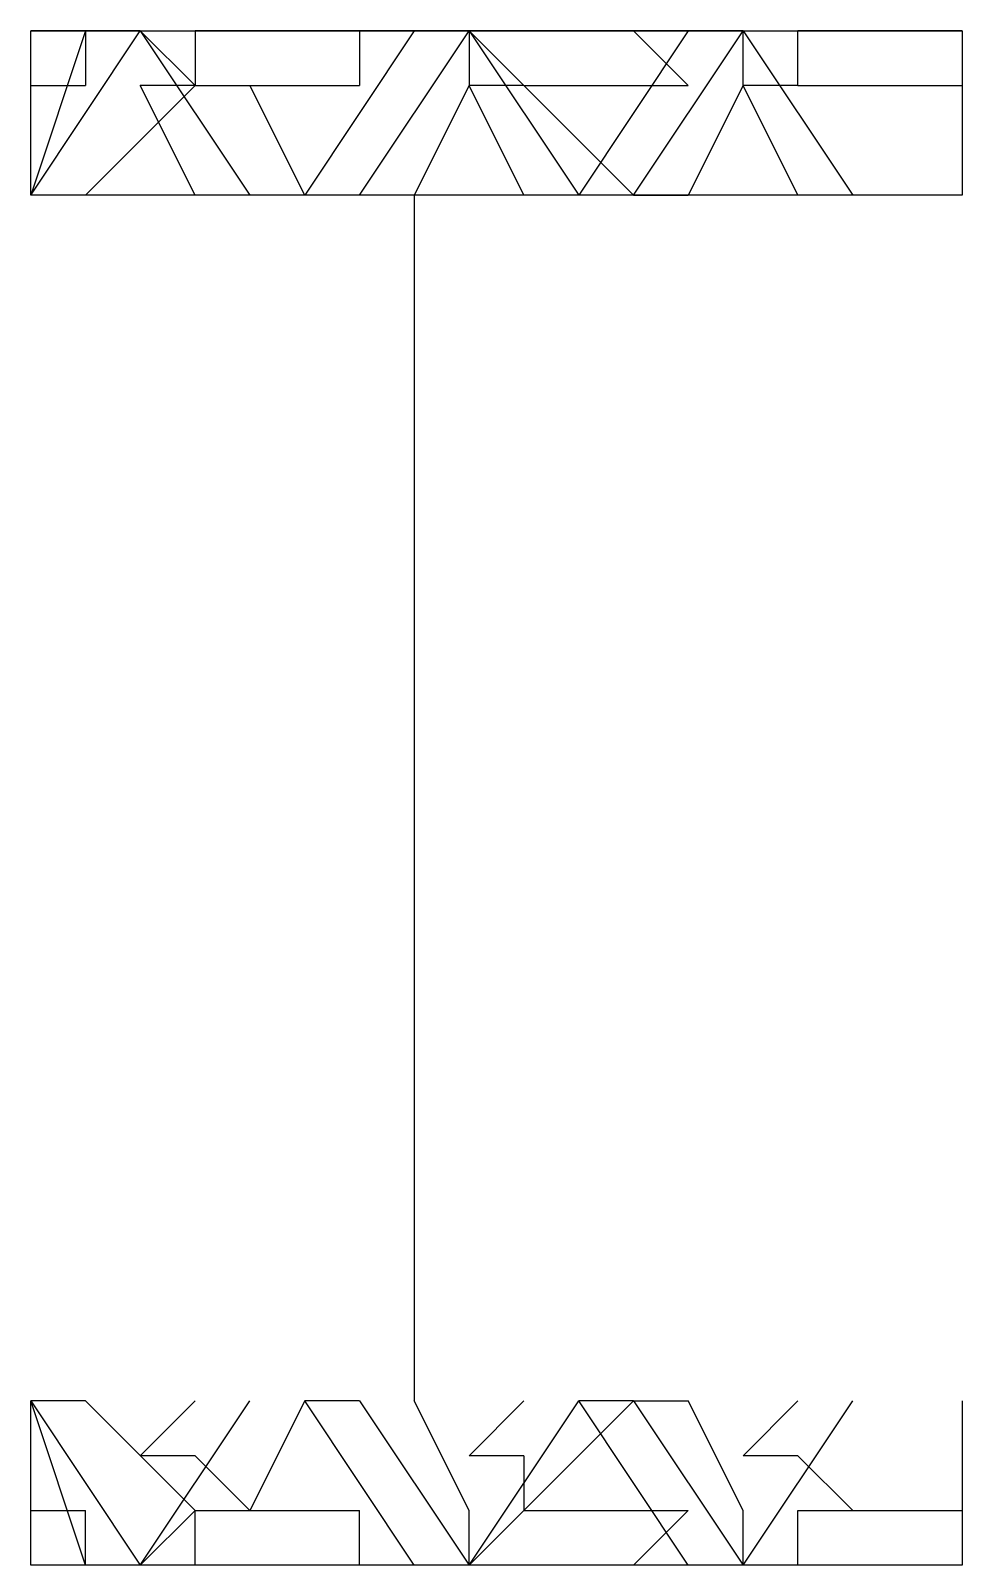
# Model space of a CAD drawing. Header units: millimetres. Extents: x -973 to 28250, y -35942 to 8545.
# Drawn here: x 6129.5 to 6177.5, y 2095.5 to 2174.5 of the extents above; entities that cross this region are included whole.
import ezdxf

# ---------------------------------------------------------------- set-up
doc = ezdxf.new("R2010")
doc.units = ezdxf.units.MM
doc.layers.add('R02_DUVAR', color=7, linetype='Continuous')

# ---------------------------------------------------------------- blocks, each defined once
blk = doc.blocks.new('R02_SRC_K01')
at = {"color": 133, "linetype": 'Continuous', "lineweight": 25, "true_color": 0x6ec1dd}
for p, q in [((54247.4728, 7919.8767), (54248.3186, 7919.8767)), ((54248.6006, 7919.8767), (54248.0367, 7919.0309)), ((54248.3186, 7919.8767), (54248.3186, 7919.5947)), ((54249.1644, 7919.0309), (54248.6006, 7919.8767)), ((54248.6006, 7919.8767), (54248.6006, 7919.5947)), ((54248.6006, 7919.8767), (54248.8825, 7919.8767)), ((54249.1644, 7919.8767), (54248.8825, 7919.5947)), ((54248.8825, 7919.8767), (54249.4464, 7919.0309)), ((54249.1644, 7919.8767), (54249.1644, 7919.8767)), ((54250.0103, 7919.8767), (54249.4464, 7919.0309)), ((54250.0103, 7919.8767), (54249.7283, 7919.5947)), ((54250.5741, 7919.0309), (54250.0103, 7919.8767)), ((54250.0103, 7919.8767), (54250.0103, 7919.8767)), ((54250.0103, 7919.8767), (54250.0103, 7919.5947)), ((54250.0103, 7919.8767), (54250.2922, 7919.8767)), ((54250.2922, 7919.8767), (54250.8561, 7919.0309)), ((54250.5741, 7919.8767), (54250.5741, 7919.8767)), ((54250.5741, 7919.8767), (54250.5741, 7919.5947)), ((54251.7019, 7919.8767), (54251.138, 7919.0309)), ((54251.42, 7919.8767), (54251.42, 7919.8767)), ((54251.42, 7919.8767), (54251.42, 7919.5947)), ((54251.7019, 7919.8767), (54251.42, 7919.5947)), ((54252.2658, 7919.0309), (54251.7019, 7919.8767)), ((54251.7019, 7919.8767), (54252.2658, 7919.8767)), ((54251.7019, 7919.8767), (54251.9838, 7919.8767)), ((54251.9838, 7919.8767), (54251.9838, 7919.8767)), ((54251.9838, 7919.8767), (54251.9838, 7919.5947)), ((54251.9838, 7919.8767), (54252.2658, 7919.0309)), ((54248.3186, 7919.5947), (54247.4728, 7919.5947)), ((54248.3186, 7919.3128), (54248.0367, 7919.5947)), ((54248.6006, 7919.5947), (54248.8825, 7919.0309)), ((54249.7283, 7919.5947), (54248.8825, 7919.5947)), ((54249.1644, 7919.0309), (54249.7283, 7919.5947)), ((54249.7283, 7919.3128), (54249.7283, 7919.5947)), ((54250.0103, 7919.5947), (54250.2922, 7919.0309)), ((54251.42, 7919.5947), (54250.5741, 7919.5947)), ((54250.8561, 7919.0309), (54251.138, 7919.5947)), ((54251.42, 7919.3128), (54251.138, 7919.5947)), ((54251.42, 7919.5947), (54251.9838, 7919.0309)), ((54252.2658, 7919.5947), (54251.9838, 7919.5947)), ((54248.3186, 7919.3128), (54248.6006, 7919.3128)), ((54248.3186, 7919.0309), (54248.6006, 7919.3128)), ((54249.7283, 7919.3128), (54250.0103, 7919.3128)), ((54249.7283, 7919.0309), (54250.0103, 7919.3128)), ((54251.42, 7919.3128), (54251.7019, 7919.3128)), ((54251.42, 7919.0309), (54251.7019, 7919.3128)), ((54249.1644, 7919.0309), (54248.8825, 7919.0309)), ((54249.1644, 7919.0309), (54249.4464, 7919.0309)), ((54250.2922, 7912.8282), (54250.2922, 7919.0309)), ((54250.5741, 7919.0309), (54250.5741, 7919.0309)), ((54250.5741, 7919.0309), (54250.8561, 7919.0309)), ((54251.9838, 7919.0309), (54251.9838, 7919.0309)), ((54251.9838, 7919.0309), (54252.2658, 7919.0309)), ((54252.2658, 7919.0309), (54252.2658, 7919.0309)), ((54248.6006, 7911.9824), (54248.0367, 7912.8282)), ((54248.3186, 7912.8282), (54248.6006, 7912.2643)), ((54249.1644, 7912.8282), (54248.6006, 7911.9824)), ((54248.6006, 7912.2643), (54248.8825, 7912.8282)), ((54249.1644, 7912.8282), (54248.8825, 7912.8282)), ((54248.8825, 7911.9824), (54249.4464, 7912.8282)), ((54249.1644, 7912.8282), (54249.4464, 7912.8282)), ((54249.1644, 7912.8282), (54249.7283, 7912.2643)), ((54250.0103, 7911.9824), (54249.4464, 7912.8282)), ((54249.7283, 7912.8282), (54250.0103, 7912.2643)), ((54250.5741, 7912.8282), (54250.0103, 7911.9824)), ((54250.0103, 7912.2643), (54250.2922, 7912.8282)), ((54250.2922, 7911.9824), (54250.8561, 7912.8282)), ((54250.5741, 7912.8282), (54250.5741, 7912.8282)), ((54250.5741, 7912.8282), (54250.8561, 7912.8282)), ((54250.8561, 7912.8282), (54251.138, 7912.2643)), ((54251.7019, 7911.9824), (54251.138, 7912.8282)), ((54251.42, 7912.2643), (54251.9838, 7912.8282)), ((54251.42, 7912.8282), (54251.7019, 7912.2643)), ((54252.2658, 7912.8282), (54251.7019, 7911.9824)), ((54251.9838, 7912.8282), (54251.9838, 7912.8282)), ((54251.9838, 7912.8282), (54252.2658, 7912.8282)), ((54251.9838, 7911.9824), (54252.2658, 7912.8282)), ((54252.2658, 7912.8282), (54252.2658, 7912.8282)), ((54248.3186, 7912.2643), (54247.4728, 7912.2643)), ((54248.3186, 7912.2643), (54248.0367, 7912.2643)), ((54248.3186, 7912.2643), (54248.3186, 7911.9824)), ((54248.3186, 7912.2643), (54248.6006, 7912.2643)), ((54249.1644, 7911.9824), (54248.8825, 7912.2643)), ((54249.7283, 7912.2643), (54248.8825, 7912.2643)), ((54250.0103, 7911.9824), (54249.7283, 7912.2643)), ((54249.7283, 7912.2643), (54249.7283, 7912.2643)), ((54249.7283, 7912.2643), (54250.0103, 7912.2643)), ((54250.0103, 7911.9824), (54250.0103, 7912.2643)), ((54250.5741, 7911.9824), (54250.5741, 7912.2643)), ((54251.42, 7912.2643), (54250.5741, 7912.2643)), ((54251.42, 7912.2643), (54251.138, 7912.2643)), ((54251.42, 7911.9824), (54251.42, 7912.2643)), ((54251.7019, 7911.9824), (54251.42, 7912.2643)), ((54251.42, 7912.2643), (54251.7019, 7912.2643)), ((54251.9838, 7911.9824), (54251.9838, 7912.2643)), ((54252.2658, 7912.2643), (54251.9838, 7912.2643)), ((54247.4728, 7911.9824), (54248.3186, 7911.9824)), ((54249.1644, 7911.9824), (54249.1644, 7911.9824)), ((54250.0103, 7911.9824), (54250.0103, 7911.9824)), ((54250.0103, 7911.9824), (54250.2922, 7911.9824)), ((54250.5741, 7911.9824), (54250.5741, 7911.9824)), ((54251.42, 7911.9824), (54251.42, 7911.9824)), ((54251.7019, 7911.9824), (54252.2658, 7911.9824)), ((54251.7019, 7911.9824), (54251.9838, 7911.9824)), ((54251.9838, 7911.9824), (54251.9838, 7911.9824))]:
    blk.add_line(p, q, dxfattribs=at)
for points in [[(54247.4728, 7919.0309), (54247.4728, 7919.8767), (54252.2658, 7919.8767), (54252.2658, 7919.0309)], [(54248.6006, 7919.8767), (54250.0103, 7919.8767), (54251.42, 7919.8767)], [(54248.6006, 7912.2643), (54248.6006, 7911.9824), (54248.8825, 7911.9824)], [(54248.6006, 7911.9824), (54250.0103, 7911.9824), (54251.42, 7911.9824)]]:
    blk.add_lwpolyline(points, dxfattribs=at)
blk.add_lwpolyline([(54247.4728, 7912.8282), (54252.2658, 7912.8282), (54252.2658, 7911.9824), (54247.4728, 7911.9824)], close=True, dxfattribs=at)
blk = doc.blocks.new('R02_CK_I02_H_N1_N1_M')
at = {"xscale": -10, "yscale": -10}
blk.add_blockref('R02_SRC_K01', (543532.1865, 79189.29523), dxfattribs=at)

msp = doc.modelspace()

# ---------------------------------------------------------------- block references
at = {"layer": 'R02_DUVAR'}
for p in [(5120, 2105), (5120, 2105, 2820)]:
    msp.add_blockref('R02_CK_I02_H_N1_N1_M', p, dxfattribs=at)

doc.saveas('drawing.dxf')
